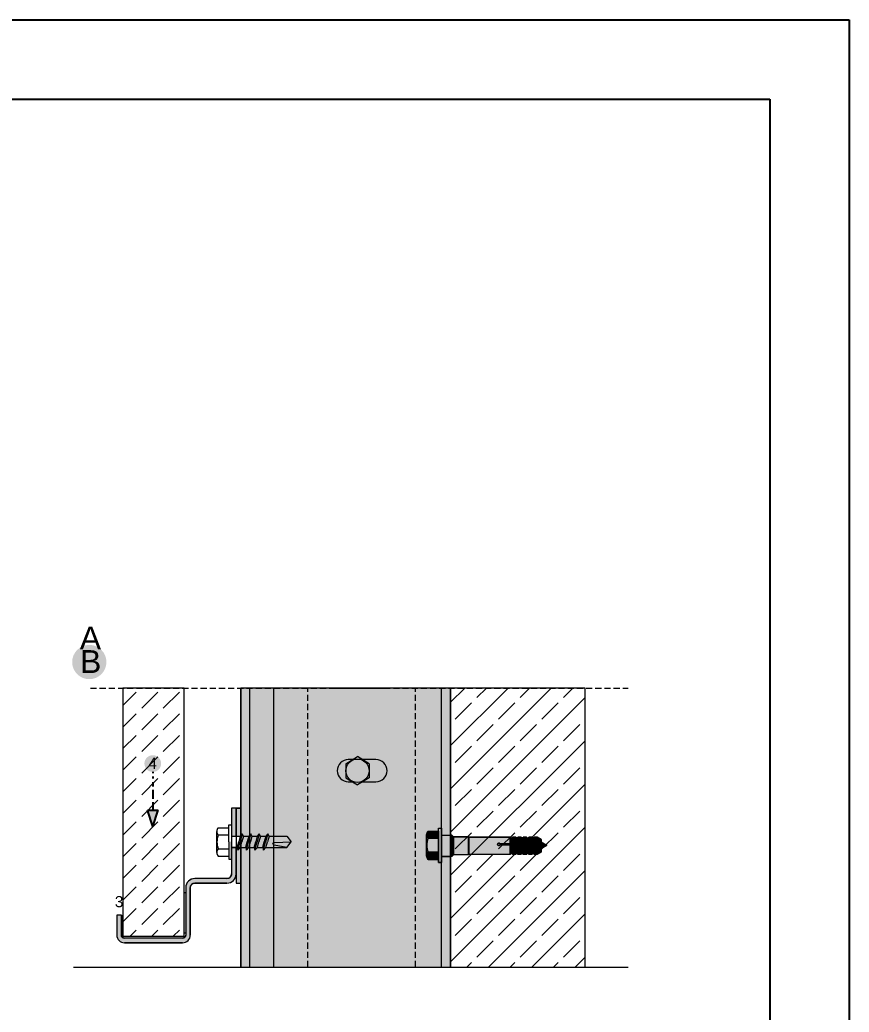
# Model space of a CAD drawing. Extents: x -106823 to -42801, y 48734 to 74234.
# Drawn here: x -45512 to -42801, y 70990 to 74234 of the extents above; entities that cross this region are included whole.
import ezdxf

# ---------------------------------------------------------------- set-up
doc = ezdxf.new("R2010")
doc.units = 0
doc.header["$MEASUREMENT"] = 0
doc.linetypes.add('Hidden Line', pattern=[30, 20, -10])
for name, color, linetype, lineweight, true_color in [('2D - Ogólne_Pen_No__2', 7, 'Continuous', 15, 0x7f7f7f), ('2D - Ogólne_Pen_No__5', 7, 'Continuous', 25, 0x40a5ff), ('2D - Ogólne_Pen_No__82', 7, 'Continuous', 20, 0xaaaaaa), ('2D Drafting - General_Pen_No__102', 7, 'Continuous', 13, 0xcccccc), ('2D Drafting - General_Pen_No__141', 7, 'Continuous', 0, 0xe8e8e8), ('2D Drafting - General_Pen_No__2', 7, 'Continuous', 15, 0x7f7f7f), ('2D Drafting - General_Pen_No__5', 7, 'Continuous', 25, 0x40a5ff), ('2D Drafting - General_Pen_No__81', 7, 'Continuous', 20, 0x6a6a6a), ('2D Drafting - General_Pen_No__82', 7, 'Continuous', 20, 0xaaaaaa)]:
    doc.layers.add(name, color=color, linetype=linetype, lineweight=lineweight, true_color=true_color)
for name, color, linetype, lineweight in [('2D Drafting - General_Pen_No__1', 7, 'Continuous', 13), ('2D Drafting - General_Pen_No__121', 255, 'Continuous', 0), ('Opisy - Tekst_Pen_No__121', 255, 'Continuous', 0)]:
    doc.layers.add(name, color=color, linetype=linetype, lineweight=lineweight)
doc.styles.add('GENERATED_STYLE_4', font='arial.ttf')

msp = doc.modelspace()

# ---------------------------------------------------------------- hatches: boundary and pattern name
at = {"layer": '2D - Ogólne_Pen_No__5', "linetype": 'Continuous'}
for points in [[(-45340.57, 72134.76, 1), (-45228.56, 72134.76, 1)], [(-45104.42, 71802.91, 1), (-45049.66, 71802.91, 1)], [(-45104.42, 71802.91, 1), (-45049.66, 71802.91, 1)]]:
    msp.add_hatch(color=256, dxfattribs=at).paths.add_polyline_path(points, flags=0)
at = {"layer": '2D Drafting - General_Pen_No__102', "linetype": 'Continuous'}
for points in [[(-44804.54, 71565.31), (-44804.54, 71657), (-44819.54, 71657), (-44819.54, 71565.31)], [(-45194.54, 71307), (-45194.54, 71242, 0.4142136), (-45169.54, 71217), (-44979.54, 71217, 0.4142136), (-44954.54, 71242), (-44954.54, 71397, -0.4142136), (-44939.54, 71412), (-44834.54, 71412, 0.4142136), (-44804.54, 71442), (-44804.54, 71528.03), (-44819.54, 71528.03), (-44819.54, 71442, -0.4142136), (-44834.54, 71427), (-44939.54, 71427, 0.4142136), (-44969.54, 71397), (-44969.54, 71242, -0.4142136), (-44979.54, 71232), (-45169.54, 71232, -0.4142136), (-45179.54, 71242), (-45179.54, 71307)]]:
    msp.add_hatch(color=256, dxfattribs=at).paths.add_polyline_path(points, flags=0)
at = {"layer": '2D Drafting - General_Pen_No__121', "linetype": 'Continuous'}
for points in [[(-44133.49, 71535.88), (-44133.49, 71479.96), (-44142.81, 71479.96), (-44142.81, 71535.88), (-44142.81, 71591.8), (-44133.49, 71591.8)], [(-44133.49, 71535.88), (-44133.49, 71479.96), (-44142.81, 71479.96), (-44142.81, 71535.88), (-44142.81, 71591.8), (-44133.49, 71591.8)], [(-44142.81, 71558.79), (-44176.98, 71558.79, -0.4195601), (-44176.98, 71582.09), (-44142.81, 71582.09)], [(-44142.81, 71558.79), (-44176.98, 71558.79, -0.4195601), (-44176.98, 71582.09), (-44142.81, 71582.09)], [(-44181.25, 71535.88, 0.092424), (-44176.98, 71512.97, 0.201281), (-44181.87, 71501.32), (-44181.87, 71570.44, 0.201281), (-44176.98, 71558.79, 0.092424)], [(-44181.25, 71535.88, 0.092424), (-44176.98, 71512.97, 0.201281), (-44181.87, 71501.32), (-44181.87, 71570.44, 0.201281), (-44176.98, 71558.79, 0.092424)], [(-44142.81, 71512.97), (-44176.98, 71512.97, -0.092424), (-44181.25, 71535.88, -0.092424), (-44176.98, 71558.79), (-44142.81, 71558.79), (-44142.81, 71535.88)], [(-44142.81, 71512.97), (-44176.98, 71512.97, -0.092424), (-44181.25, 71535.88, -0.092424), (-44176.98, 71558.79), (-44142.81, 71558.79), (-44142.81, 71535.88)], [(-44103.49, 71499.2), (-44133.49, 71499.2), (-44133.49, 71535.88), (-44133.49, 71568.87), (-44103.49, 71568.87), (-44103.49, 71532)], [(-44133.49, 71499.2), (-44133.49, 71535.88), (-44133.49, 71568.87), (-44103.49, 71568.87), (-44103.49, 71532.95), (-44103.49, 71499.2)], [(-44103.49, 71499.2), (-44133.49, 71499.2), (-44133.49, 71535.88), (-44133.49, 71568.87), (-44103.49, 71568.87), (-44103.49, 71532)], [(-44133.49, 71499.2), (-44133.49, 71535.88), (-44133.49, 71568.87), (-44103.49, 71568.87), (-44103.49, 71532.95), (-44103.49, 71499.2)], [(-44103.49, 71499.3), (-44103.49, 71532), (-44103.49, 71568.87), (-44099.98, 71568.87), (-44099.98, 71499.3)], [(-44103.49, 71499.3), (-44103.49, 71532), (-44103.49, 71556.36), (-44099.98, 71560.73), (-44099.98, 71499.3)], [(-44099.98, 71499.3), (-44099.98, 71568.87), (-44099.8, 71568.87), (-44094.39, 71563.46), (-44094.39, 71504.71), (-44099.8, 71499.3)], [(-44099.98, 71499.3), (-44099.98, 71568.87), (-44099.8, 71568.87), (-44094.39, 71563.46), (-44094.39, 71504.71), (-44099.8, 71499.3)], [(-44094.39, 71504.61), (-44094.39, 71563.46), (-44044.64, 71563.46), (-44044.64, 71504.61)], [(-44094.39, 71504.61), (-44094.39, 71563.46), (-44044.64, 71563.46), (-44044.64, 71504.61)], [(-44044.64, 71504.61), (-44044.64, 71563.46), (-44043.4, 71562.21), (-44043.4, 71505.86)], [(-44044.64, 71504.61), (-44044.64, 71563.46), (-44043.4, 71562.21), (-44043.4, 71505.86)], [(-44043.4, 71505.86), (-44043.4, 71562.21), (-43908.98, 71562.21), (-43908.98, 71540.56), (-43942.29, 71540.56, 5.4750432), (-43942.29, 71537.6), (-43908.98, 71537.6), (-43908.98, 71505.86)], [(-44043.4, 71505.86), (-44043.4, 71562.21), (-43908.98, 71562.21), (-43908.98, 71540.56), (-43942.29, 71540.56, 5.4750432), (-43942.29, 71537.6), (-43908.98, 71537.6), (-43908.98, 71505.86)], [(-43901.54, 71559.26), (-43901.54, 71546.3), (-43908.98, 71540.56), (-43908.98, 71562.21), (-43905.24, 71559.26)], [(-43901.54, 71559.26), (-43901.54, 71546.3), (-43908.98, 71540.56), (-43908.98, 71562.21), (-43905.24, 71559.26)], [(-43891.18, 71562.21), (-43891.18, 71546.3), (-43901.54, 71546.3), (-43901.54, 71562.21)], [(-43891.18, 71562.21), (-43891.18, 71546.3), (-43901.54, 71546.3), (-43901.54, 71562.21)], [(-43883.74, 71559.26), (-43883.74, 71540.56), (-43891.18, 71546.3), (-43891.18, 71562.21), (-43887.44, 71559.26)], [(-43883.74, 71559.26), (-43883.74, 71540.56), (-43891.18, 71546.3), (-43891.18, 71562.21), (-43887.44, 71559.26)], [(-43873.39, 71562.21), (-43873.39, 71540.56), (-43883.74, 71540.56), (-43883.74, 71562.21)], [(-43873.39, 71562.21), (-43873.39, 71540.56), (-43883.74, 71540.56), (-43883.74, 71562.21)], [(-43873.39, 71540.56), (-43873.39, 71562.21), (-43869.64, 71559.26), (-43865.95, 71559.26), (-43865.95, 71546.3)], [(-43873.39, 71540.56), (-43873.39, 71562.21), (-43869.64, 71559.26), (-43865.95, 71559.26), (-43865.95, 71546.3)], [(-43855.59, 71562.21), (-43855.59, 71546.3), (-43865.95, 71546.3), (-43865.95, 71562.21)], [(-43855.59, 71562.21), (-43855.59, 71546.3), (-43865.95, 71546.3), (-43865.95, 71562.21)], [(-43848.15, 71559.26), (-43848.15, 71540.56), (-43855.59, 71546.3), (-43855.59, 71562.21), (-43851.85, 71559.26)], [(-43848.15, 71559.26), (-43848.15, 71540.56), (-43855.59, 71546.3), (-43855.59, 71562.21), (-43851.85, 71559.26)], [(-43837.79, 71562.21), (-43837.79, 71540.56), (-43848.15, 71540.56), (-43848.15, 71562.21)], [(-43837.79, 71562.21), (-43837.79, 71540.56), (-43848.15, 71540.56), (-43848.15, 71562.21)], [(-43830.35, 71559.26), (-43830.35, 71546.3), (-43837.79, 71540.56), (-43837.79, 71562.21), (-43834.05, 71559.26)], [(-43830.35, 71559.26), (-43830.35, 71546.3), (-43837.79, 71540.56), (-43837.79, 71562.21), (-43834.05, 71559.26)], [(-43830.35, 71546.3), (-43830.35, 71562.21), (-43820, 71562.21), (-43820, 71546.3)], [(-43830.35, 71546.3), (-43830.35, 71562.21), (-43820, 71562.21), (-43820, 71546.3)], [(-43807.62, 71539.16), (-43820, 71546.3), (-43820, 71562.21), (-43807.62, 71555.07)], [(-43807.62, 71539.16), (-43820, 71546.3), (-43820, 71562.21), (-43807.62, 71555.07)], [(-43908.98, 71537.6), (-43942.29, 71537.6, -5.4750432), (-43942.29, 71540.56), (-43908.98, 71540.56)], [(-43908.98, 71537.6), (-43942.29, 71537.6, -5.4750432), (-43942.29, 71540.56), (-43908.98, 71540.56)], [(-43908.98, 71540.56), (-43901.54, 71546.3), (-43901.54, 71543.35), (-43908.98, 71537.6)], [(-43908.98, 71540.56), (-43901.54, 71546.3), (-43901.54, 71543.35), (-43908.98, 71537.6)], [(-43901.54, 71508.82), (-43905.24, 71508.82), (-43908.98, 71505.86), (-43908.98, 71537.6), (-43901.54, 71543.35)], [(-43901.54, 71508.82), (-43905.24, 71508.82), (-43908.98, 71505.86), (-43908.98, 71537.6), (-43901.54, 71543.35)], [(-43901.54, 71546.3), (-43891.18, 71546.3), (-43891.18, 71543.35), (-43901.54, 71543.35)], [(-43901.54, 71546.3), (-43891.18, 71546.3), (-43891.18, 71543.35), (-43901.54, 71543.35)], [(-43901.54, 71505.86), (-43901.54, 71543.35), (-43891.18, 71543.35), (-43891.18, 71505.86)], [(-43901.54, 71505.86), (-43901.54, 71543.35), (-43891.18, 71543.35), (-43891.18, 71505.86)], [(-43883.74, 71537.6), (-43891.18, 71543.35), (-43891.18, 71546.3), (-43883.74, 71540.56)], [(-43883.74, 71537.6), (-43891.18, 71543.35), (-43891.18, 71546.3), (-43883.74, 71540.56)], [(-43883.74, 71508.82), (-43887.44, 71508.82), (-43891.18, 71505.86), (-43891.18, 71543.35), (-43883.74, 71537.6)], [(-43883.74, 71508.82), (-43887.44, 71508.82), (-43891.18, 71505.86), (-43891.18, 71543.35), (-43883.74, 71537.6)], [(-43883.74, 71540.56), (-43873.39, 71540.56), (-43873.39, 71537.6), (-43883.74, 71537.6)], [(-43883.74, 71540.56), (-43873.39, 71540.56), (-43873.39, 71537.6), (-43883.74, 71537.6)], [(-43883.74, 71505.86), (-43883.74, 71537.6), (-43873.39, 71537.6), (-43873.39, 71505.86)], [(-43883.74, 71505.86), (-43883.74, 71537.6), (-43873.39, 71537.6), (-43873.39, 71505.86)], [(-43865.95, 71543.35), (-43873.39, 71537.6), (-43873.39, 71540.56), (-43865.95, 71546.3)], [(-43865.95, 71543.35), (-43873.39, 71537.6), (-43873.39, 71540.56), (-43865.95, 71546.3)], [(-43865.95, 71508.82), (-43869.64, 71508.82), (-43873.39, 71505.86), (-43873.39, 71537.6), (-43865.95, 71543.35)], [(-43865.95, 71508.82), (-43869.64, 71508.82), (-43873.39, 71505.86), (-43873.39, 71537.6), (-43865.95, 71543.35)], [(-43855.59, 71543.35), (-43865.95, 71543.35), (-43865.95, 71546.3), (-43855.59, 71546.3)], [(-43855.59, 71543.35), (-43865.95, 71543.35), (-43865.95, 71546.3), (-43855.59, 71546.3)], [(-43855.59, 71505.86), (-43865.95, 71505.86), (-43865.95, 71543.35), (-43855.59, 71543.35)], [(-43855.59, 71505.86), (-43865.95, 71505.86), (-43865.95, 71543.35), (-43855.59, 71543.35)], [(-43848.15, 71537.6), (-43855.59, 71543.35), (-43855.59, 71546.3), (-43848.15, 71540.56)], [(-43848.15, 71537.6), (-43855.59, 71543.35), (-43855.59, 71546.3), (-43848.15, 71540.56)], [(-43848.15, 71508.82), (-43851.85, 71508.82), (-43855.59, 71505.86), (-43855.59, 71543.35), (-43848.15, 71537.6)], [(-43848.15, 71508.82), (-43851.85, 71508.82), (-43855.59, 71505.86), (-43855.59, 71543.35), (-43848.15, 71537.6)], [(-43848.15, 71540.56), (-43837.79, 71540.56), (-43837.79, 71537.6), (-43848.15, 71537.6)], [(-43848.15, 71540.56), (-43837.79, 71540.56), (-43837.79, 71537.6), (-43848.15, 71537.6)], [(-43837.79, 71505.86), (-43848.15, 71505.86), (-43848.15, 71537.6), (-43837.79, 71537.6)], [(-43837.79, 71505.86), (-43848.15, 71505.86), (-43848.15, 71537.6), (-43837.79, 71537.6)], [(-43837.79, 71540.56), (-43830.35, 71546.3), (-43830.35, 71543.35), (-43837.79, 71537.6)], [(-43837.79, 71540.56), (-43830.35, 71546.3), (-43830.35, 71543.35), (-43837.79, 71537.6)], [(-43830.35, 71508.82), (-43834.05, 71508.82), (-43837.79, 71505.86), (-43837.79, 71537.6), (-43830.35, 71543.35)], [(-43830.35, 71508.82), (-43834.05, 71508.82), (-43837.79, 71505.86), (-43837.79, 71537.6), (-43830.35, 71543.35)], [(-43830.35, 71546.3), (-43820, 71546.3), (-43820, 71543.35), (-43830.35, 71543.35)], [(-43830.35, 71546.3), (-43820, 71546.3), (-43820, 71543.35), (-43830.35, 71543.35)], [(-43830.35, 71505.86), (-43830.35, 71543.35), (-43820, 71543.35), (-43820, 71505.86)], [(-43830.35, 71505.86), (-43830.35, 71543.35), (-43820, 71543.35), (-43820, 71505.86)], [(-43807.62, 71536.2), (-43820, 71543.35), (-43820, 71546.3), (-43807.62, 71539.16)], [(-43807.62, 71536.2), (-43820, 71543.35), (-43820, 71546.3), (-43807.62, 71539.16)], [(-43807.62, 71513.01), (-43820, 71505.86), (-43820, 71543.35), (-43807.62, 71536.2)], [(-43807.62, 71513.01), (-43820, 71505.86), (-43820, 71543.35), (-43807.62, 71536.2)], [(-43788.89, 71535.78), (-43807.62, 71524.97), (-43807.62, 71546.59)], [(-43788.89, 71535.78), (-43807.62, 71524.97), (-43807.62, 71546.59)], [(-44142.81, 71489.67), (-44176.98, 71489.67, -0.4195601), (-44176.98, 71512.97), (-44142.81, 71512.97)], [(-44142.81, 71489.67), (-44176.98, 71489.67, -0.4195601), (-44176.98, 71512.97), (-44142.81, 71512.97)]]:
    msp.add_hatch(color=256, dxfattribs=at).paths.add_polyline_path(points, flags=0)
at = {"layer": '2D Drafting - General_Pen_No__141', "linetype": 'Continuous'}
msp.add_hatch(color=256, dxfattribs=at).paths.add_polyline_path([(-44789.54, 71137.8), (-44103.49, 71137.8), (-44103.49, 72049.72), (-44789.54, 72049.72)], flags=0)
at = {"layer": '2D Drafting - General_Pen_No__5', "linetype": 'Continuous'}
msp.add_hatch(color=256, dxfattribs=at).paths.add_polyline_path([(-45059.76, 71651.04), (-45094.32, 71651.04), (-45077.04, 71596.94)], flags=0)
at = {"layer": '2D Drafting - General_Pen_No__81', "linetype": 'Continuous'}
h = msp.add_hatch(dxfattribs=at)
h.set_pattern_fill('Beton', color=256, style=0, pattern_type=2)
h.set_pattern_definition([(45, (0, 0), (-70.71068, 70.71068), [75, -25]), (45, (7e-15, 70.71), (-70.71068, 70.71068), [75, -25])])
h.paths.add_polyline_path([(-45174.54, 71238.45), (-44974.54, 71238.45), (-44974.54, 72049.72), (-45174.54, 72049.72)], flags=0)
h = msp.add_hatch(dxfattribs=at)
h.set_pattern_fill('Solid___Dashed', color=256, style=0, pattern_type=2)
h.set_pattern_definition([(45, (0, 0), (-70.71068, 70.71068), []), (45, (-35.36, 35.36), (-70.71068, 70.71068), [75, -25])])
h.paths.add_polyline_path([(-44103.49, 72049.72), (-44103.49, 71137.8), (-43663.74, 71137.8), (-43663.74, 71793.71), (-43663.74, 72049.72)], flags=0)
msp.add_hatch(color=256, dxfattribs=at).paths.add_polyline_path([(-44974.45, 71381.35), (-44969.54, 71381.35), (-44969.54, 71248.54), (-44974.45, 71248.54)], flags=0)
at = {"layer": '2D Drafting - General_Pen_No__82', "linetype": 'Continuous'}
for points in [[(-44804.54, 71565.31), (-44789.54, 71565.31), (-44789.54, 71657), (-44804.54, 71657)], [(-44804.54, 71412), (-44789.54, 71412), (-44789.54, 71528.03), (-44804.54, 71528.03)]]:
    msp.add_hatch(color=256, dxfattribs=at).paths.add_polyline_path(points, flags=0)

# ---------------------------------------------------------------- linework, layer by layer
at = {"layer": '2D - Ogólne_Pen_No__2', "linetype": 'Continuous'}
for p, q in [((-44099.8, 71568.87), (-44103.49, 71568.87)), ((-44099.8, 71568.87), (-44103.49, 71568.87)), ((-44094.39, 71563.46), (-44099.8, 71568.87)), ((-44094.39, 71563.46), (-44099.8, 71568.87)), ((-44044.64, 71563.46), (-44094.39, 71563.46)), ((-44094.39, 71563.46), (-44094.39, 71504.61)), ((-44044.64, 71563.46), (-44094.39, 71563.46)), ((-44094.39, 71563.46), (-44094.39, 71504.61)), ((-44043.4, 71562.21), (-44044.64, 71563.46)), ((-44044.64, 71563.46), (-44044.64, 71504.61)), ((-44043.4, 71562.21), (-44044.64, 71563.46)), ((-44044.64, 71563.46), (-44044.64, 71504.61)), ((-43908.98, 71562.21), (-44043.4, 71562.21)), ((-44043.4, 71505.86), (-44043.4, 71562.21)), ((-43908.98, 71562.21), (-44043.4, 71562.21)), ((-44043.4, 71505.86), (-44043.4, 71562.21)), ((-43905.24, 71559.26), (-43908.98, 71562.21)), ((-43908.98, 71562.21), (-43908.98, 71505.86)), ((-43905.24, 71559.26), (-43908.98, 71562.21)), ((-43908.98, 71562.21), (-43908.98, 71505.86)), ((-43901.54, 71559.26), (-43905.24, 71559.26)), ((-43901.54, 71559.26), (-43905.24, 71559.26)), ((-43901.54, 71562.21), (-43901.54, 71559.26)), ((-43891.18, 71562.21), (-43901.54, 71562.21)), ((-43901.54, 71562.21), (-43901.54, 71505.86)), ((-43901.54, 71562.21), (-43901.54, 71559.26)), ((-43891.18, 71562.21), (-43901.54, 71562.21)), ((-43901.54, 71562.21), (-43901.54, 71505.86)), ((-43887.44, 71559.26), (-43891.18, 71562.21)), ((-43891.18, 71562.21), (-43891.18, 71505.86)), ((-43887.44, 71559.26), (-43891.18, 71562.21)), ((-43891.18, 71562.21), (-43891.18, 71505.86)), ((-43883.74, 71559.26), (-43887.44, 71559.26)), ((-43883.74, 71559.26), (-43887.44, 71559.26)), ((-43883.74, 71562.21), (-43883.74, 71559.26)), ((-43873.39, 71562.21), (-43883.74, 71562.21)), ((-43883.74, 71562.21), (-43883.74, 71505.86)), ((-43883.74, 71562.21), (-43883.74, 71559.26)), ((-43873.39, 71562.21), (-43883.74, 71562.21)), ((-43883.74, 71562.21), (-43883.74, 71505.86)), ((-43869.64, 71559.26), (-43873.39, 71562.21)), ((-43873.39, 71562.21), (-43873.39, 71505.86)), ((-43869.64, 71559.26), (-43873.39, 71562.21)), ((-43873.39, 71562.21), (-43873.39, 71505.86)), ((-43865.95, 71559.26), (-43869.64, 71559.26)), ((-43865.95, 71559.26), (-43869.64, 71559.26)), ((-43865.95, 71562.21), (-43865.95, 71559.26)), ((-43855.59, 71562.21), (-43865.95, 71562.21)), ((-43865.95, 71562.21), (-43865.95, 71505.86)), ((-43865.95, 71562.21), (-43865.95, 71559.26)), ((-43855.59, 71562.21), (-43865.95, 71562.21)), ((-43865.95, 71562.21), (-43865.95, 71505.86)), ((-43851.85, 71559.26), (-43855.59, 71562.21)), ((-43855.59, 71562.21), (-43855.59, 71505.86)), ((-43851.85, 71559.26), (-43855.59, 71562.21)), ((-43855.59, 71562.21), (-43855.59, 71505.86)), ((-43848.15, 71559.26), (-43851.85, 71559.26)), ((-43848.15, 71559.26), (-43851.85, 71559.26)), ((-43848.15, 71562.21), (-43848.15, 71559.26)), ((-43837.79, 71562.21), (-43848.15, 71562.21)), ((-43848.15, 71562.21), (-43848.15, 71505.86)), ((-43848.15, 71562.21), (-43848.15, 71559.26)), ((-43837.79, 71562.21), (-43848.15, 71562.21)), ((-43848.15, 71562.21), (-43848.15, 71505.86)), ((-43834.05, 71559.26), (-43837.79, 71562.21)), ((-43837.79, 71562.21), (-43837.79, 71505.86)), ((-43834.05, 71559.26), (-43837.79, 71562.21)), ((-43837.79, 71562.21), (-43837.79, 71505.86)), ((-43830.35, 71559.26), (-43834.05, 71559.26)), ((-43830.35, 71559.26), (-43834.05, 71559.26)), ((-43830.35, 71562.21), (-43830.35, 71505.86)), ((-43820, 71562.21), (-43830.35, 71562.21)), ((-43830.35, 71562.21), (-43830.35, 71505.86)), ((-43820, 71562.21), (-43830.35, 71562.21)), ((-43807.62, 71555.07), (-43820, 71562.21)), ((-43820, 71562.21), (-43820, 71505.86)), ((-43807.62, 71555.07), (-43820, 71562.21)), ((-43820, 71562.21), (-43820, 71505.86)), ((-43807.62, 71555.07), (-43807.62, 71513.01)), ((-43807.62, 71555.07), (-43807.62, 71513.01)), ((-44103.49, 71499.3), (-44103.49, 71533.05)), ((-44103.49, 71499.3), (-44103.49, 71533.05)), ((-43908.98, 71540.56), (-43942.29, 71540.56)), ((-43908.98, 71540.56), (-43942.29, 71540.56)), ((-43908.98, 71537.6), (-43942.29, 71537.6)), ((-43908.98, 71537.6), (-43942.29, 71537.6)), ((-43901.54, 71546.3), (-43908.98, 71540.56)), ((-43901.54, 71546.3), (-43908.98, 71540.56)), ((-43901.54, 71543.35), (-43908.98, 71537.6)), ((-43901.54, 71543.35), (-43908.98, 71537.6)), ((-43891.18, 71546.3), (-43901.54, 71546.3)), ((-43891.18, 71546.3), (-43901.54, 71546.3)), ((-43891.18, 71543.35), (-43901.54, 71543.35)), ((-43891.18, 71543.35), (-43901.54, 71543.35)), ((-43883.74, 71540.56), (-43891.18, 71546.3)), ((-43883.74, 71540.56), (-43891.18, 71546.3)), ((-43883.74, 71537.6), (-43891.18, 71543.35)), ((-43883.74, 71537.6), (-43891.18, 71543.35)), ((-43873.39, 71540.56), (-43883.74, 71540.56)), ((-43873.39, 71540.56), (-43883.74, 71540.56)), ((-43873.39, 71537.6), (-43883.74, 71537.6)), ((-43873.39, 71537.6), (-43883.74, 71537.6)), ((-43865.95, 71546.3), (-43873.39, 71540.56)), ((-43865.95, 71546.3), (-43873.39, 71540.56)), ((-43865.95, 71543.35), (-43873.39, 71537.6)), ((-43865.95, 71543.35), (-43873.39, 71537.6)), ((-43855.59, 71546.3), (-43865.95, 71546.3)), ((-43855.59, 71546.3), (-43865.95, 71546.3)), ((-43855.59, 71543.35), (-43865.95, 71543.35)), ((-43855.59, 71543.35), (-43865.95, 71543.35)), ((-43848.15, 71540.56), (-43855.59, 71546.3)), ((-43848.15, 71540.56), (-43855.59, 71546.3)), ((-43848.15, 71537.6), (-43855.59, 71543.35)), ((-43848.15, 71537.6), (-43855.59, 71543.35)), ((-43837.79, 71540.56), (-43848.15, 71540.56)), ((-43837.79, 71540.56), (-43848.15, 71540.56)), ((-43837.79, 71537.6), (-43848.15, 71537.6)), ((-43837.79, 71537.6), (-43848.15, 71537.6)), ((-43830.35, 71546.3), (-43837.79, 71540.56)), ((-43830.35, 71546.3), (-43837.79, 71540.56)), ((-43830.35, 71543.35), (-43837.79, 71537.6)), ((-43830.35, 71543.35), (-43837.79, 71537.6)), ((-43820, 71546.3), (-43830.35, 71546.3)), ((-43820, 71546.3), (-43830.35, 71546.3)), ((-43820, 71543.35), (-43830.35, 71543.35)), ((-43820, 71543.35), (-43830.35, 71543.35)), ((-43807.62, 71539.16), (-43820, 71546.3)), ((-43807.62, 71539.16), (-43820, 71546.3)), ((-43807.62, 71536.2), (-43820, 71543.35)), ((-43807.62, 71536.2), (-43820, 71543.35)), ((-43807.62, 71546.59), (-43788.89, 71535.78)), ((-43807.62, 71546.59), (-43788.89, 71535.78)), ((-43807.62, 71524.97), (-43788.89, 71535.78)), ((-43807.62, 71524.97), (-43788.89, 71535.78)), ((-44099.8, 71499.3), (-44103.49, 71499.3)), ((-44099.8, 71499.3), (-44103.49, 71499.3)), ((-44099.8, 71499.2), (-44103.49, 71499.2)), ((-44099.8, 71499.2), (-44103.49, 71499.2)), ((-44094.39, 71504.71), (-44099.8, 71499.3)), ((-44094.39, 71504.71), (-44099.8, 71499.3)), ((-44094.39, 71504.61), (-44099.8, 71499.2)), ((-44094.39, 71504.61), (-44099.8, 71499.2)), ((-44044.64, 71504.61), (-44094.39, 71504.61)), ((-44044.64, 71504.61), (-44094.39, 71504.61)), ((-44043.4, 71505.86), (-44044.64, 71504.61)), ((-44043.4, 71505.86), (-44044.64, 71504.61)), ((-43908.98, 71505.86), (-44043.4, 71505.86)), ((-43908.98, 71505.86), (-44043.4, 71505.86)), ((-43905.24, 71508.82), (-43908.98, 71505.86)), ((-43905.24, 71508.82), (-43908.98, 71505.86)), ((-43901.54, 71508.82), (-43905.24, 71508.82)), ((-43901.54, 71508.82), (-43905.24, 71508.82)), ((-43901.54, 71505.86), (-43901.54, 71508.82)), ((-43901.54, 71505.86), (-43901.54, 71508.82)), ((-43891.18, 71505.86), (-43901.54, 71505.86)), ((-43891.18, 71505.86), (-43901.54, 71505.86)), ((-43887.44, 71508.82), (-43891.18, 71505.86)), ((-43887.44, 71508.82), (-43891.18, 71505.86)), ((-43883.74, 71508.82), (-43887.44, 71508.82)), ((-43883.74, 71508.82), (-43887.44, 71508.82)), ((-43883.74, 71505.86), (-43883.74, 71508.82)), ((-43883.74, 71505.86), (-43883.74, 71508.82)), ((-43873.39, 71505.86), (-43883.74, 71505.86)), ((-43873.39, 71505.86), (-43883.74, 71505.86)), ((-43869.64, 71508.82), (-43873.39, 71505.86)), ((-43869.64, 71508.82), (-43873.39, 71505.86)), ((-43865.95, 71508.82), (-43869.64, 71508.82)), ((-43865.95, 71508.82), (-43869.64, 71508.82)), ((-43865.95, 71505.86), (-43865.95, 71508.82)), ((-43865.95, 71505.86), (-43865.95, 71508.82)), ((-43855.59, 71505.86), (-43865.95, 71505.86)), ((-43855.59, 71505.86), (-43865.95, 71505.86)), ((-43851.85, 71508.82), (-43855.59, 71505.86)), ((-43851.85, 71508.82), (-43855.59, 71505.86)), ((-43848.15, 71508.82), (-43851.85, 71508.82)), ((-43848.15, 71508.82), (-43851.85, 71508.82)), ((-43848.15, 71505.86), (-43848.15, 71508.82)), ((-43848.15, 71505.86), (-43848.15, 71508.82)), ((-43837.79, 71505.86), (-43848.15, 71505.86)), ((-43837.79, 71505.86), (-43848.15, 71505.86)), ((-43834.05, 71508.82), (-43837.79, 71505.86)), ((-43834.05, 71508.82), (-43837.79, 71505.86)), ((-43830.35, 71508.82), (-43834.05, 71508.82)), ((-43830.35, 71508.82), (-43834.05, 71508.82)), ((-43820, 71505.86), (-43830.35, 71505.86)), ((-43820, 71505.86), (-43830.35, 71505.86)), ((-43807.62, 71513.01), (-43820, 71505.86)), ((-43807.62, 71513.01), (-43820, 71505.86))]:
    msp.add_line(p, q, dxfattribs=at)
at = {"layer": '2D - Ogólne_Pen_No__5', "linetype": 'Continuous'}
for p, q in [((-45077.04, 71775.53), (-45077.04, 71771.87)), ((-45077.04, 71760.89), (-45077.04, 71753.57)), ((-45077.04, 71742.59), (-45077.04, 71727.95)), ((-45077.04, 71716.98), (-45077.04, 71687.7)), ((-45094.32, 71651.04), (-45059.76, 71651.04)), ((-45077.04, 71596.94), (-45094.32, 71651.04)), ((-45077.04, 71676.72), (-45077.04, 71651.04)), ((-45077.04, 71596.94), (-45059.76, 71651.04))]:
    msp.add_line(p, q, dxfattribs=at)
at = {"layer": '2D - Ogólne_Pen_No__82', "linetype": 'Continuous'}
msp.add_arc((-43946.2, 71539.08), 4.18, 20.70161, 339.29839, dxfattribs=at)
msp.add_arc((-43946.2, 71539.08), 4.18, 20.70161, 339.29839, dxfattribs=at)
at = {"layer": '2D Drafting - General_Pen_No__1', "linetype": 'Continuous', "flags": 128}
for points in [[(-45059.76, 71651.04), (-45094.32, 71651.04), (-45077.04, 71596.94)], [(-44804.54, 71565.31), (-44789.54, 71565.31), (-44789.54, 71657), (-44804.54, 71657)], [(-44804.54, 71412), (-44789.54, 71412), (-44789.54, 71528.03), (-44804.54, 71528.03)]]:
    msp.add_lwpolyline(points, close=True, dxfattribs=at)
at = {"layer": '2D Drafting - General_Pen_No__2', "linetype": 'Hidden Line'}
for p, q in [((-45280.69, 72049.72), (-43523.35, 72049.72)), ((-44570.48, 71137.8), (-44570.48, 72049.72)), ((-44217.76, 71137.8), (-44217.76, 72049.72))]:
    msp.add_line(p, q, dxfattribs=at)
at = {"layer": '2D Drafting - General_Pen_No__2', "linetype": 'Continuous'}
for p, q in [((-44789.54, 71137.8), (-44789.54, 72049.72)), ((-44759.54, 71137.8), (-44759.54, 72049.72)), ((-44681.21, 71137.8), (-44681.21, 72049.72)), ((-44486.53, 72049.72), (-44303.49, 72049.72)), ((-44133.49, 71137.8), (-44133.49, 72049.72)), ((-44103.49, 71137.8), (-44103.49, 72049.72)), ((-43663.74, 71137.8), (-43663.74, 72049.72)), ((-44446.14, 71802.53), (-44407.97, 71825.53)), ((-44424.08, 71815.82), (-44437.83, 71815.82)), ((-44369.81, 71802.53), (-44407.97, 71825.53)), ((-44347.66, 71815.82), (-44391.86, 71815.82)), ((-44446.14, 71802.53), (-44446.14, 71756.53)), ((-44369.81, 71802.53), (-44369.81, 71756.53)), ((-44446.14, 71756.53), (-44407.97, 71733.53)), ((-44369.81, 71756.53), (-44407.97, 71733.53)), ((-44437.83, 71743.24), (-44424.08, 71743.24)), ((-44391.86, 71743.24), (-44347.66, 71743.24)), ((-44804.54, 71657), (-44819.54, 71657)), ((-44819.54, 71657), (-44819.54, 71442)), ((-44804.54, 71657), (-44804.54, 71412)), ((-44804.54, 71657), (-44789.54, 71657)), ((-44804.54, 71657), (-44804.54, 71442)), ((-44863.03, 71592.88), (-44828.86, 71592.88)), ((-44828.86, 71546.67), (-44828.86, 71602.59)), ((-44828.86, 71602.59), (-44819.54, 71602.59)), ((-44819.54, 71602.59), (-44819.54, 71546.67)), ((-44142.81, 71535.88), (-44142.81, 71591.8)), ((-44142.81, 71591.8), (-44133.49, 71591.8)), ((-44142.81, 71535.88), (-44142.81, 71591.8)), ((-44142.81, 71591.8), (-44133.49, 71591.8)), ((-44133.49, 71591.8), (-44133.49, 71535.88)), ((-44133.49, 71591.8), (-44133.49, 71535.88)), ((-44867.92, 71512.11), (-44867.92, 71581.23)), ((-44863.03, 71569.59), (-44828.86, 71569.59)), ((-44819.54, 71565.31), (-44791.02, 71565.31)), ((-44791.02, 71565.31), (-44796.01, 71546.67)), ((-44784.43, 71573.51), (-44791.62, 71546.67)), ((-44784.43, 71573.51), (-44791.02, 71565.31)), ((-44780.62, 71565.31), (-44785.61, 71546.67)), ((-44780.62, 71565.31), (-44784.43, 71573.51)), ((-44780.62, 71565.31), (-44763.18, 71565.31)), ((-44763.18, 71565.31), (-44768.17, 71546.67)), ((-44756.58, 71573.51), (-44763.78, 71546.67)), ((-44756.58, 71573.51), (-44763.18, 71565.31)), ((-44752.78, 71565.31), (-44757.77, 71546.67)), ((-44752.78, 71565.31), (-44756.58, 71573.51)), ((-44752.78, 71565.31), (-44735.33, 71565.31)), ((-44735.33, 71565.31), (-44740.33, 71546.67)), ((-44728.74, 71573.51), (-44735.93, 71546.67)), ((-44728.74, 71573.51), (-44735.33, 71565.31)), ((-44724.94, 71565.31), (-44729.93, 71546.67)), ((-44724.94, 71565.31), (-44728.74, 71573.51)), ((-44724.94, 71565.31), (-44707.49, 71565.31)), ((-44707.49, 71565.31), (-44712.49, 71546.67)), ((-44700.9, 71573.51), (-44708.09, 71546.67)), ((-44700.9, 71573.51), (-44707.49, 71565.31)), ((-44697.1, 71565.31), (-44702.09, 71546.67)), ((-44697.1, 71565.31), (-44700.9, 71573.51)), ((-44697.1, 71565.31), (-44638.58, 71565.31)), ((-44638.58, 71565.31), (-44624.6, 71546.67)), ((-44181.87, 71501.32), (-44181.87, 71570.44)), ((-44181.87, 71501.32), (-44181.87, 71570.44)), ((-44176.98, 71582.09), (-44142.81, 71582.09)), ((-44176.98, 71582.09), (-44142.81, 71582.09)), ((-44176.98, 71558.79), (-44142.81, 71558.79)), ((-44176.98, 71558.79), (-44142.81, 71558.79)), ((-44133.49, 71568.87), (-44103.49, 71568.87)), ((-44133.49, 71568.87), (-44103.49, 71568.87)), ((-44863.03, 71523.76), (-44828.86, 71523.76)), ((-44828.86, 71546.67), (-44828.86, 71490.75)), ((-44819.54, 71490.75), (-44819.54, 71546.67)), ((-44819.54, 71528.03), (-44801.01, 71528.03)), ((-44801.01, 71528.03), (-44796.01, 71546.67)), ((-44801.01, 71528.03), (-44798.81, 71519.83)), ((-44798.81, 71519.83), (-44791.62, 71546.67)), ((-44798.81, 71519.83), (-44790.61, 71528.03)), ((-44790.61, 71528.03), (-44785.61, 71546.67)), ((-44790.61, 71528.03), (-44773.16, 71528.03)), ((-44773.16, 71528.03), (-44768.17, 71546.67)), ((-44773.16, 71528.03), (-44770.97, 71519.83)), ((-44770.97, 71519.83), (-44763.78, 71546.67)), ((-44770.97, 71519.83), (-44762.77, 71528.03)), ((-44762.77, 71528.03), (-44757.77, 71546.67)), ((-44762.77, 71528.03), (-44745.32, 71528.03)), ((-44745.32, 71528.03), (-44740.33, 71546.67)), ((-44745.32, 71528.03), (-44743.13, 71519.83)), ((-44743.13, 71519.83), (-44735.93, 71546.67)), ((-44743.13, 71519.83), (-44734.93, 71528.03)), ((-44734.93, 71528.03), (-44729.93, 71546.67)), ((-44734.93, 71528.03), (-44717.48, 71528.03)), ((-44717.48, 71528.03), (-44712.49, 71546.67)), ((-44717.48, 71528.03), (-44715.29, 71519.83)), ((-44715.29, 71519.83), (-44708.09, 71546.67)), ((-44715.29, 71519.83), (-44707.09, 71528.03)), ((-44707.09, 71528.03), (-44702.09, 71546.67)), ((-44707.09, 71528.03), (-44638.58, 71528.03)), ((-44684.4, 71542.24), (-44679.55, 71544.94)), ((-44680.63, 71536.04), (-44684.4, 71542.24)), ((-44638.58, 71528.03), (-44680.63, 71536.04)), ((-44679.55, 71544.94), (-44624.6, 71546.67)), ((-44638.58, 71528.03), (-44624.6, 71546.67)), ((-44142.81, 71535.88), (-44142.81, 71479.96)), ((-44142.81, 71535.88), (-44142.81, 71479.96)), ((-44133.49, 71479.96), (-44133.49, 71535.88)), ((-44133.49, 71479.96), (-44133.49, 71535.88)), ((-44863.03, 71500.46), (-44828.86, 71500.46)), ((-44828.86, 71490.75), (-44819.54, 71490.75)), ((-44176.98, 71512.97), (-44142.81, 71512.97)), ((-44176.98, 71512.97), (-44142.81, 71512.97)), ((-44176.98, 71489.67), (-44142.81, 71489.67)), ((-44176.98, 71489.67), (-44142.81, 71489.67)), ((-44133.49, 71499.2), (-44103.49, 71499.2)), ((-44133.49, 71499.2), (-44103.49, 71499.2)), ((-44142.81, 71479.96), (-44133.49, 71479.96)), ((-44142.81, 71479.96), (-44133.49, 71479.96)), ((-44834.54, 71427), (-44939.54, 71427)), ((-44969.54, 71397), (-44969.54, 71242)), ((-44954.54, 71397), (-44954.54, 71242)), ((-44834.54, 71412), (-44939.54, 71412)), ((-44804.54, 71412), (-44789.54, 71412)), ((-45194.54, 71307), (-45194.54, 71242)), ((-45179.54, 71307), (-45179.54, 71242)), ((-44979.54, 71232), (-45169.54, 71232)), ((-44979.54, 71217), (-45169.54, 71217)), ((-44979.54, 71217), (-45169.54, 71217)), ((-45335.79, 71137.8), (-43523.35, 71137.8)), ((-44803.77, 71137.8), (-44638.12, 71137.8))]:
    msp.add_line(p, q, dxfattribs=at)
at = {"layer": '2D Drafting - General_Pen_No__2', "linetype": 'Continuous', "flags": 128}
for points in [[(-45174.54, 71238.45), (-44974.54, 71238.45), (-44974.54, 72049.72), (-45174.54, 72049.72)], [(-44789.54, 71137.8), (-44103.49, 71137.8), (-44103.49, 72049.72), (-44789.54, 72049.72)], [(-44103.49, 72049.72), (-44103.49, 71137.8), (-43663.74, 71137.8), (-43663.74, 71793.71), (-43663.74, 72049.72)], [(-44804.54, 71565.31), (-44804.54, 71657), (-44819.54, 71657), (-44819.54, 71565.31)], [(-44133.49, 71535.88), (-44133.49, 71479.96), (-44142.81, 71479.96), (-44142.81, 71535.88), (-44142.81, 71591.8), (-44133.49, 71591.8)], [(-44133.49, 71535.88), (-44133.49, 71479.96), (-44142.81, 71479.96), (-44142.81, 71535.88), (-44142.81, 71591.8), (-44133.49, 71591.8)], [(-44103.49, 71499.2), (-44133.49, 71499.2), (-44133.49, 71535.88), (-44133.49, 71568.87), (-44103.49, 71568.87), (-44103.49, 71532)], [(-44133.49, 71499.2), (-44133.49, 71535.88), (-44133.49, 71568.87), (-44103.49, 71568.87), (-44103.49, 71532.95), (-44103.49, 71499.2)], [(-44103.49, 71499.2), (-44133.49, 71499.2), (-44133.49, 71535.88), (-44133.49, 71568.87), (-44103.49, 71568.87), (-44103.49, 71532)], [(-44133.49, 71499.2), (-44133.49, 71535.88), (-44133.49, 71568.87), (-44103.49, 71568.87), (-44103.49, 71532.95), (-44103.49, 71499.2)], [(-44103.49, 71499.3), (-44103.49, 71532), (-44103.49, 71568.87), (-44099.98, 71568.87), (-44099.98, 71499.3)], [(-44103.49, 71499.3), (-44103.49, 71532), (-44103.49, 71556.36), (-44099.98, 71560.73), (-44099.98, 71499.3)], [(-44099.98, 71499.3), (-44099.98, 71568.87), (-44099.8, 71568.87), (-44094.39, 71563.46), (-44094.39, 71504.71), (-44099.8, 71499.3)], [(-44099.98, 71499.3), (-44099.98, 71568.87), (-44099.8, 71568.87), (-44094.39, 71563.46), (-44094.39, 71504.71), (-44099.8, 71499.3)], [(-44094.39, 71504.61), (-44094.39, 71563.46), (-44044.64, 71563.46), (-44044.64, 71504.61)], [(-44094.39, 71504.61), (-44094.39, 71563.46), (-44044.64, 71563.46), (-44044.64, 71504.61)], [(-44044.64, 71504.61), (-44044.64, 71563.46), (-44043.4, 71562.21), (-44043.4, 71505.86)], [(-44044.64, 71504.61), (-44044.64, 71563.46), (-44043.4, 71562.21), (-44043.4, 71505.86)], [(-43901.54, 71559.26), (-43901.54, 71546.3), (-43908.98, 71540.56), (-43908.98, 71562.21), (-43905.24, 71559.26)], [(-43901.54, 71559.26), (-43901.54, 71546.3), (-43908.98, 71540.56), (-43908.98, 71562.21), (-43905.24, 71559.26)], [(-43891.18, 71562.21), (-43891.18, 71546.3), (-43901.54, 71546.3), (-43901.54, 71562.21)], [(-43891.18, 71562.21), (-43891.18, 71546.3), (-43901.54, 71546.3), (-43901.54, 71562.21)], [(-43883.74, 71559.26), (-43883.74, 71540.56), (-43891.18, 71546.3), (-43891.18, 71562.21), (-43887.44, 71559.26)], [(-43883.74, 71559.26), (-43883.74, 71540.56), (-43891.18, 71546.3), (-43891.18, 71562.21), (-43887.44, 71559.26)], [(-43873.39, 71562.21), (-43873.39, 71540.56), (-43883.74, 71540.56), (-43883.74, 71562.21)], [(-43873.39, 71562.21), (-43873.39, 71540.56), (-43883.74, 71540.56), (-43883.74, 71562.21)], [(-43873.39, 71540.56), (-43873.39, 71562.21), (-43869.64, 71559.26), (-43865.95, 71559.26), (-43865.95, 71546.3)], [(-43873.39, 71540.56), (-43873.39, 71562.21), (-43869.64, 71559.26), (-43865.95, 71559.26), (-43865.95, 71546.3)], [(-43855.59, 71562.21), (-43855.59, 71546.3), (-43865.95, 71546.3), (-43865.95, 71562.21)], [(-43855.59, 71562.21), (-43855.59, 71546.3), (-43865.95, 71546.3), (-43865.95, 71562.21)], [(-43848.15, 71559.26), (-43848.15, 71540.56), (-43855.59, 71546.3), (-43855.59, 71562.21), (-43851.85, 71559.26)], [(-43848.15, 71559.26), (-43848.15, 71540.56), (-43855.59, 71546.3), (-43855.59, 71562.21), (-43851.85, 71559.26)], [(-43837.79, 71562.21), (-43837.79, 71540.56), (-43848.15, 71540.56), (-43848.15, 71562.21)], [(-43837.79, 71562.21), (-43837.79, 71540.56), (-43848.15, 71540.56), (-43848.15, 71562.21)], [(-43830.35, 71559.26), (-43830.35, 71546.3), (-43837.79, 71540.56), (-43837.79, 71562.21), (-43834.05, 71559.26)], [(-43830.35, 71559.26), (-43830.35, 71546.3), (-43837.79, 71540.56), (-43837.79, 71562.21), (-43834.05, 71559.26)], [(-43830.35, 71546.3), (-43830.35, 71562.21), (-43820, 71562.21), (-43820, 71546.3)], [(-43830.35, 71546.3), (-43830.35, 71562.21), (-43820, 71562.21), (-43820, 71546.3)], [(-43807.62, 71539.16), (-43820, 71546.3), (-43820, 71562.21), (-43807.62, 71555.07)], [(-43807.62, 71539.16), (-43820, 71546.3), (-43820, 71562.21), (-43807.62, 71555.07)], [(-43908.98, 71540.56), (-43901.54, 71546.3), (-43901.54, 71543.35), (-43908.98, 71537.6)], [(-43908.98, 71540.56), (-43901.54, 71546.3), (-43901.54, 71543.35), (-43908.98, 71537.6)], [(-43901.54, 71508.82), (-43905.24, 71508.82), (-43908.98, 71505.86), (-43908.98, 71537.6), (-43901.54, 71543.35)], [(-43901.54, 71508.82), (-43905.24, 71508.82), (-43908.98, 71505.86), (-43908.98, 71537.6), (-43901.54, 71543.35)], [(-43901.54, 71546.3), (-43891.18, 71546.3), (-43891.18, 71543.35), (-43901.54, 71543.35)], [(-43901.54, 71546.3), (-43891.18, 71546.3), (-43891.18, 71543.35), (-43901.54, 71543.35)], [(-43901.54, 71505.86), (-43901.54, 71543.35), (-43891.18, 71543.35), (-43891.18, 71505.86)], [(-43901.54, 71505.86), (-43901.54, 71543.35), (-43891.18, 71543.35), (-43891.18, 71505.86)], [(-43883.74, 71537.6), (-43891.18, 71543.35), (-43891.18, 71546.3), (-43883.74, 71540.56)], [(-43883.74, 71537.6), (-43891.18, 71543.35), (-43891.18, 71546.3), (-43883.74, 71540.56)], [(-43883.74, 71508.82), (-43887.44, 71508.82), (-43891.18, 71505.86), (-43891.18, 71543.35), (-43883.74, 71537.6)], [(-43883.74, 71508.82), (-43887.44, 71508.82), (-43891.18, 71505.86), (-43891.18, 71543.35), (-43883.74, 71537.6)], [(-43883.74, 71540.56), (-43873.39, 71540.56), (-43873.39, 71537.6), (-43883.74, 71537.6)], [(-43883.74, 71540.56), (-43873.39, 71540.56), (-43873.39, 71537.6), (-43883.74, 71537.6)], [(-43883.74, 71505.86), (-43883.74, 71537.6), (-43873.39, 71537.6), (-43873.39, 71505.86)], [(-43883.74, 71505.86), (-43883.74, 71537.6), (-43873.39, 71537.6), (-43873.39, 71505.86)], [(-43865.95, 71543.35), (-43873.39, 71537.6), (-43873.39, 71540.56), (-43865.95, 71546.3)], [(-43865.95, 71543.35), (-43873.39, 71537.6), (-43873.39, 71540.56), (-43865.95, 71546.3)], [(-43865.95, 71508.82), (-43869.64, 71508.82), (-43873.39, 71505.86), (-43873.39, 71537.6), (-43865.95, 71543.35)], [(-43865.95, 71508.82), (-43869.64, 71508.82), (-43873.39, 71505.86), (-43873.39, 71537.6), (-43865.95, 71543.35)], [(-43855.59, 71543.35), (-43865.95, 71543.35), (-43865.95, 71546.3), (-43855.59, 71546.3)], [(-43855.59, 71543.35), (-43865.95, 71543.35), (-43865.95, 71546.3), (-43855.59, 71546.3)], [(-43855.59, 71505.86), (-43865.95, 71505.86), (-43865.95, 71543.35), (-43855.59, 71543.35)], [(-43855.59, 71505.86), (-43865.95, 71505.86), (-43865.95, 71543.35), (-43855.59, 71543.35)], [(-43848.15, 71537.6), (-43855.59, 71543.35), (-43855.59, 71546.3), (-43848.15, 71540.56)], [(-43848.15, 71537.6), (-43855.59, 71543.35), (-43855.59, 71546.3), (-43848.15, 71540.56)], [(-43848.15, 71508.82), (-43851.85, 71508.82), (-43855.59, 71505.86), (-43855.59, 71543.35), (-43848.15, 71537.6)], [(-43848.15, 71508.82), (-43851.85, 71508.82), (-43855.59, 71505.86), (-43855.59, 71543.35), (-43848.15, 71537.6)], [(-43848.15, 71540.56), (-43837.79, 71540.56), (-43837.79, 71537.6), (-43848.15, 71537.6)], [(-43848.15, 71540.56), (-43837.79, 71540.56), (-43837.79, 71537.6), (-43848.15, 71537.6)], [(-43837.79, 71505.86), (-43848.15, 71505.86), (-43848.15, 71537.6), (-43837.79, 71537.6)], [(-43837.79, 71505.86), (-43848.15, 71505.86), (-43848.15, 71537.6), (-43837.79, 71537.6)], [(-43837.79, 71540.56), (-43830.35, 71546.3), (-43830.35, 71543.35), (-43837.79, 71537.6)], [(-43837.79, 71540.56), (-43830.35, 71546.3), (-43830.35, 71543.35), (-43837.79, 71537.6)], [(-43830.35, 71508.82), (-43834.05, 71508.82), (-43837.79, 71505.86), (-43837.79, 71537.6), (-43830.35, 71543.35)], [(-43830.35, 71508.82), (-43834.05, 71508.82), (-43837.79, 71505.86), (-43837.79, 71537.6), (-43830.35, 71543.35)], [(-43830.35, 71546.3), (-43820, 71546.3), (-43820, 71543.35), (-43830.35, 71543.35)], [(-43830.35, 71546.3), (-43820, 71546.3), (-43820, 71543.35), (-43830.35, 71543.35)], [(-43830.35, 71505.86), (-43830.35, 71543.35), (-43820, 71543.35), (-43820, 71505.86)], [(-43830.35, 71505.86), (-43830.35, 71543.35), (-43820, 71543.35), (-43820, 71505.86)], [(-43807.62, 71536.2), (-43820, 71543.35), (-43820, 71546.3), (-43807.62, 71539.16)], [(-43807.62, 71536.2), (-43820, 71543.35), (-43820, 71546.3), (-43807.62, 71539.16)], [(-43807.62, 71513.01), (-43820, 71505.86), (-43820, 71543.35), (-43807.62, 71536.2)], [(-43807.62, 71513.01), (-43820, 71505.86), (-43820, 71543.35), (-43807.62, 71536.2)], [(-43788.89, 71535.78), (-43807.62, 71524.97), (-43807.62, 71546.59)], [(-43788.89, 71535.78), (-43807.62, 71524.97), (-43807.62, 71546.59)], [(-44974.45, 71381.35), (-44969.54, 71381.35), (-44969.54, 71248.54), (-44974.45, 71248.54)]]:
    msp.add_lwpolyline(points, close=True, dxfattribs=at)
for points in [[(-44142.81, 71558.79), (-44176.98, 71558.79, -0.4195601), (-44176.98, 71582.09), (-44142.81, 71582.09)], [(-44142.81, 71558.79), (-44176.98, 71558.79, -0.4195601), (-44176.98, 71582.09), (-44142.81, 71582.09)], [(-44181.25, 71535.88, 0.092424), (-44176.98, 71512.97, 0.201281), (-44181.87, 71501.32), (-44181.87, 71570.44, 0.201281), (-44176.98, 71558.79, 0.092424)], [(-44181.25, 71535.88, 0.092424), (-44176.98, 71512.97, 0.201281), (-44181.87, 71501.32), (-44181.87, 71570.44, 0.201281), (-44176.98, 71558.79, 0.092424)], [(-44142.81, 71512.97), (-44176.98, 71512.97, -0.092424), (-44181.25, 71535.88, -0.092424), (-44176.98, 71558.79), (-44142.81, 71558.79), (-44142.81, 71535.88)], [(-44142.81, 71512.97), (-44176.98, 71512.97, -0.092424), (-44181.25, 71535.88, -0.092424), (-44176.98, 71558.79), (-44142.81, 71558.79), (-44142.81, 71535.88)], [(-44043.4, 71505.86), (-44043.4, 71562.21), (-43908.98, 71562.21), (-43908.98, 71540.56), (-43942.29, 71540.56, 5.4750432), (-43942.29, 71537.6), (-43908.98, 71537.6), (-43908.98, 71505.86)], [(-44043.4, 71505.86), (-44043.4, 71562.21), (-43908.98, 71562.21), (-43908.98, 71540.56), (-43942.29, 71540.56, 5.4750432), (-43942.29, 71537.6), (-43908.98, 71537.6), (-43908.98, 71505.86)], [(-45194.54, 71307), (-45194.54, 71242, 0.4142136), (-45169.54, 71217), (-44979.54, 71217, 0.4142136), (-44954.54, 71242), (-44954.54, 71397, -0.4142136), (-44939.54, 71412), (-44834.54, 71412, 0.4142136), (-44804.54, 71442), (-44804.54, 71528.03), (-44819.54, 71528.03), (-44819.54, 71442, -0.4142136), (-44834.54, 71427), (-44939.54, 71427, 0.4142136), (-44969.54, 71397), (-44969.54, 71242, -0.4142136), (-44979.54, 71232), (-45169.54, 71232, -0.4142136), (-45179.54, 71242), (-45179.54, 71307)], [(-43908.98, 71537.6), (-43942.29, 71537.6, -5.4750432), (-43942.29, 71540.56), (-43908.98, 71540.56)], [(-43908.98, 71537.6), (-43942.29, 71537.6, -5.4750432), (-43942.29, 71540.56), (-43908.98, 71540.56)], [(-44142.81, 71489.67), (-44176.98, 71489.67, -0.4195601), (-44176.98, 71512.97), (-44142.81, 71512.97)], [(-44142.81, 71489.67), (-44176.98, 71489.67, -0.4195601), (-44176.98, 71512.97), (-44142.81, 71512.97)]]:
    msp.add_lwpolyline(points, format="xyb", close=True, dxfattribs=at)
at = {"layer": '2D Drafting - General_Pen_No__2', "linetype": 'Continuous'}
msp.add_circle((-44407.97, 71779.53), 38.17, dxfattribs=at)
for centre, radius, start, end in [((-44437.83, 71779.53), 36.29, 90, 270), ((-44347.66, 71779.53), 36.29, 270, 90), ((-44851.59, 71581.23), 16.33, 134.47805, 225.52195), ((-44803.72, 71546.67), 63.58, 158.87798, 180), ((-44165.54, 71570.44), 16.33, 134.47805, 225.52195), ((-44165.54, 71570.44), 16.33, 134.47805, 225.52195), ((-44117.67, 71535.88), 63.58, 158.87798, 180), ((-44117.67, 71535.88), 63.58, 158.87798, 180), ((-44851.59, 71512.11), 16.33, 134.47805, 225.52195), ((-44803.72, 71546.67), 63.58, 180, 201.12202), ((-44117.67, 71535.88), 63.58, 180, 201.12202), ((-44117.67, 71535.88), 63.58, 180, 201.12202), ((-44165.54, 71501.32), 16.33, 134.47805, 225.52195), ((-44165.54, 71501.32), 16.33, 134.47805, 225.52195), ((-44939.54, 71397), 30, 90, 180), ((-44834.54, 71442), 30, 270, 0), ((-44834.54, 71442), 15, 270, 0), ((-44939.54, 71397), 15, 90, 180), ((-45169.54, 71242), 25, 180, 270), ((-45169.54, 71242), 10, 180, 270), ((-44979.54, 71242), 10, 270, 0), ((-44979.54, 71242), 25, 270, 0)]:
    msp.add_arc(centre, radius, start, end, dxfattribs=at)
at = {"layer": '2D Drafting - General_Pen_No__5', "linetype": 'Continuous'}
for p, q in [((-98135.54, 74233.87), (-42800.66, 74233.87)), ((-42800.66, 74233.87), (-42800.66, 48733.9)), ((-97875.9, 73974.23), (-43060.3, 73974.23)), ((-43060.3, 73974.23), (-43060.3, 48993.54))]:
    msp.add_line(p, q, dxfattribs=at)

# ---------------------------------------------------------------- texts
at = {"layer": 'Opisy - Tekst_Pen_No__121', "linetype": 'Continuous', "attachment_point": 1, "style": 'GENERATED_STYLE_4'}
for s, insert, char_height in [('{A}', (-45315.66, 72250.88), 74.641), ('{B}', (-45314.81, 72173.67), 74.641), ('{4}', (-45091.83, 71821.94), 36.498), ('{3}', (-45201.2, 71369.82), 36.498)]:
    msp.add_mtext(s, dxfattribs=dict(at, insert=insert, char_height=char_height))

doc.saveas('drawing.dxf')
